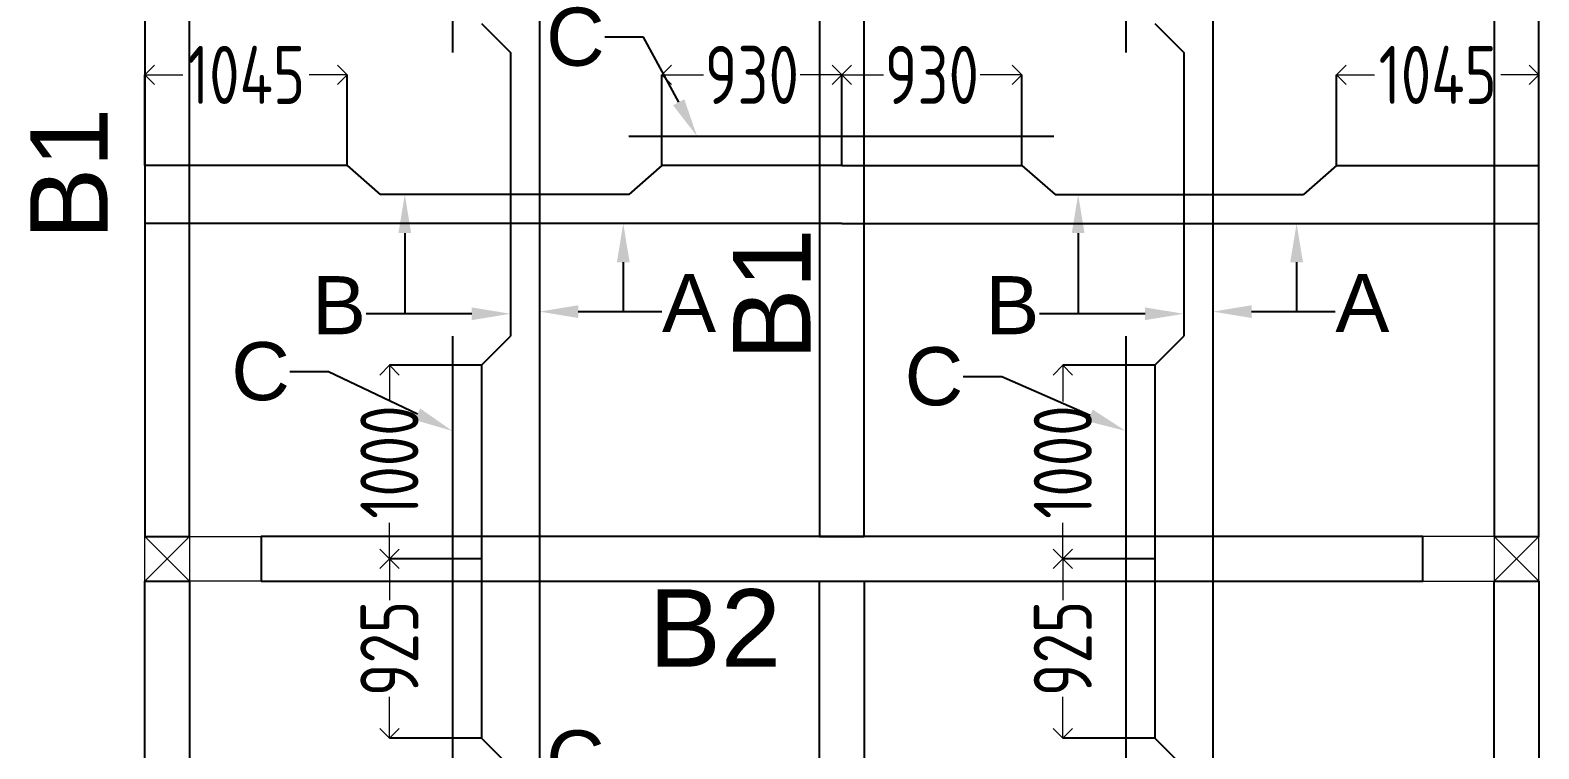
# Model space of a CAD drawing. Header units: inches. Extents: x -605 to 2991212, y -2872845 to 0.
# Drawn here: x 2795425 to 2803218, y -2642373 to -2638662 of the extents above; entities that cross this region are included whole.
import ezdxf
from ezdxf import colors
from ezdxf.entities.mleader import LeaderData, LeaderLine
from ezdxf.enums import TextEntityAlignment as Align
from ezdxf.math import Vec2, Vec3

# ---------------------------------------------------------------- set-up
doc = ezdxf.new("R2010")
doc.units = ezdxf.units.IN
doc.header["$LTSCALE"] = 600
doc.header["$MEASUREMENT"] = 0
doc.layers.add('RC BEAM', color=130, linetype='Continuous')
for name, color, linetype, lineweight in [('rDIMension', 1, 'Continuous', 18), ('rRCC 2', 40, 'Continuous', 15), ('rREINF 1', 1, 'Continuous', 25)]:
    doc.layers.add(name, color=color, linetype=linetype, lineweight=lineweight)
doc.styles.add('DIM', font='geniso.shx', dxfattribs={"width": 0.85})
doc.styles.get("Standard").update_dxf_attribs({"font": 'arial.ttf'})
doc.dimstyles.new('ST-100', dxfattribs={"dimscale": 100, "dimtxt": 2.5, "dimasz": 2, "dimexe": 0.18, "dimexo": 0.0625, "dimgap": 0.2, "dimtad": 0, "dimdec": 0, "dimzin": 0, "dimdsep": 46, "dimtxsty": 'DIM', "dimblk": 'OPEN90', "dimcen": 0.09, "dimclrd": 256, "dimclrt": 7, "dimadec": 0, "dimazin": 0, "dimtfac": 1, "dimtdec": 0, "dimtofl": 0, "dimtmove": 0, "dimatfit": 3, "dimldrblk": 'OPEN90', "dimfxl": 1, "dimtolj": 1, "dimtzin": 0, "dimlwd": -1, "dimarcsym": 0})

# ---------------------------------------------------------------- blocks, each defined once
blk = doc.blocks.new('_Open90')
at = {"color": 0, "linetype": 'ByBlock', "lineweight": -2}
for p, q in [((0, 0), (-1, 0)), ((-0.5, 0.5), (0, 0)), ((0, 0), (-0.5, -0.5))]:
    blk.add_line(p, q, dxfattribs=at)
blk = doc.blocks.new('*D2313')
at = {"layer": 'Defpoints', "color": 0}
for p in [(2796018.1, -2638892.8), (2796018.1, -2639360), (2797062.9, -2639360)]:
    blk.add_point(p, dxfattribs=at)
at = {"layer": 'rDIMension', "color": 0, "linetype": 'ByBlock', "lineweight": -2}
for p, q in [((2796018.1, -2639360), (2796018.1, -2638892.8)), ((2797062.9, -2639360), (2797062.9, -2638892.8))]:
    blk.add_line(p, q, dxfattribs=at)
at = {"layer": 'rDIMension'}
for p, q in [((2796118.1, -2638892.8), (2796214.5, -2638892.8)), ((2796962.9, -2638892.8), (2796866.5, -2638892.8))]:
    blk.add_line(p, q, dxfattribs=at)
at = {"layer": 'rDIMension', "xscale": 100, "yscale": 100, "zscale": 100, "rotation": 180}
blk.add_blockref('_Open90', (2796018.1, -2638892.8), dxfattribs=at)
at = {"layer": 'rDIMension', "xscale": 100, "yscale": 100, "zscale": 100}
blk.add_blockref('_Open90', (2797062.9, -2638892.8), dxfattribs=at)
at = {"layer": 'rDIMension', "color": 7, "insert": (2796540.5, -2638892.8), "char_height": 300, "attachment_point": 5, "style": 'DIM'}
blk.add_mtext('\\A1;1045', dxfattribs=at)
blk = doc.blocks.new('*D2314')
at = {"layer": 'Defpoints', "color": 0}
for p in [(2799618.1, -2638892.8), (2798688.4, -2639360), (2799618.1, -2639360)]:
    blk.add_point(p, dxfattribs=at)
at = {"layer": 'rDIMension', "color": 0, "linetype": 'ByBlock', "lineweight": -2}
for p, q in [((2798688.4, -2639360), (2798688.4, -2638892.8)), ((2799618.1, -2639360), (2799618.1, -2638892.8))]:
    blk.add_line(p, q, dxfattribs=at)
at = {"layer": 'rDIMension'}
for p, q in [((2798788.4, -2638892.8), (2798903.7, -2638892.8)), ((2799518.1, -2638892.8), (2799402.9, -2638892.8))]:
    blk.add_line(p, q, dxfattribs=at)
at = {"layer": 'rDIMension', "xscale": 100, "yscale": 100, "zscale": 100, "rotation": 180}
blk.add_blockref('_Open90', (2798688.4, -2638892.8), dxfattribs=at)
at = {"layer": 'rDIMension', "xscale": 100, "yscale": 100, "zscale": 100}
blk.add_blockref('_Open90', (2799618.1, -2638892.8), dxfattribs=at)
at = {"layer": 'rDIMension', "color": 7, "insert": (2799153.3, -2638892.8), "char_height": 300, "attachment_point": 5, "style": 'DIM'}
blk.add_mtext('\\A1;930', dxfattribs=at)
blk = doc.blocks.new('*D2315')
at = {"layer": 'Defpoints', "color": 0}
for p in [(2803218.2, -2638892.8), (2802173.4, -2639360), (2803218.2, -2639360)]:
    blk.add_point(p, dxfattribs=at)
at = {"layer": 'rDIMension', "color": 0, "linetype": 'ByBlock', "lineweight": -2}
for p, q in [((2802173.4, -2639360), (2802173.4, -2638892.8)), ((2803218.2, -2639360), (2803218.2, -2638892.8))]:
    blk.add_line(p, q, dxfattribs=at)
at = {"layer": 'rDIMension'}
for p, q in [((2802273.4, -2638892.8), (2802369.8, -2638892.8)), ((2803118.2, -2638892.8), (2803021.8, -2638892.8))]:
    blk.add_line(p, q, dxfattribs=at)
at = {"layer": 'rDIMension', "xscale": 100, "yscale": 100, "zscale": 100, "rotation": 180}
blk.add_blockref('_Open90', (2802173.4, -2638892.8), dxfattribs=at)
at = {"layer": 'rDIMension', "xscale": 100, "yscale": 100, "zscale": 100}
blk.add_blockref('_Open90', (2803218.2, -2638892.8), dxfattribs=at)
at = {"layer": 'rDIMension', "color": 7, "insert": (2802695.8, -2638892.8), "char_height": 300, "attachment_point": 5, "style": 'DIM'}
blk.add_mtext('\\A1;1045', dxfattribs=at)
blk = doc.blocks.new('*D2316')
at = {"layer": 'Defpoints', "color": 0}
for p in [(2799618.1, -2638892.8), (2799618.1, -2639360), (2800547.9, -2639360)]:
    blk.add_point(p, dxfattribs=at)
at = {"layer": 'rDIMension', "color": 0, "linetype": 'ByBlock', "lineweight": -2}
for p, q in [((2799618.1, -2639360), (2799618.1, -2638892.8)), ((2800547.9, -2639360), (2800547.9, -2638892.8))]:
    blk.add_line(p, q, dxfattribs=at)
at = {"layer": 'rDIMension'}
for p, q in [((2799718.1, -2638892.8), (2799833.4, -2638892.8)), ((2800447.9, -2638892.8), (2800332.6, -2638892.8))]:
    blk.add_line(p, q, dxfattribs=at)
at = {"layer": 'rDIMension', "xscale": 100, "yscale": 100, "zscale": 100, "rotation": 180}
blk.add_blockref('_Open90', (2799618.1, -2638892.8), dxfattribs=at)
at = {"layer": 'rDIMension', "xscale": 100, "yscale": 100, "zscale": 100}
blk.add_blockref('_Open90', (2800547.9, -2638892.8), dxfattribs=at)
at = {"layer": 'rDIMension', "color": 7, "insert": (2800083, -2638892.8), "char_height": 300, "attachment_point": 5, "style": 'DIM'}
blk.add_mtext('\\A1;930', dxfattribs=at)
blk = doc.blocks.new('*D2383')
at = {"layer": 'Defpoints', "color": 0}
for p in [(2797756, -2640392.6), (2797280.9, -2641392.3), (2797756, -2641392.3)]:
    blk.add_point(p, dxfattribs=at)
at = {"layer": 'rDIMension', "color": 0, "linetype": 'ByBlock', "lineweight": -2}
for p, q in [((2797756, -2640392.6), (2797280.9, -2640392.6)), ((2797756, -2641392.3), (2797280.9, -2641392.3))]:
    blk.add_line(p, q, dxfattribs=at)
at = {"layer": 'rDIMension'}
for p, q in [((2797280.9, -2640492.6), (2797280.9, -2640579.1)), ((2797280.9, -2641292.3), (2797280.9, -2641205.8))]:
    blk.add_line(p, q, dxfattribs=at)
at = {"layer": 'rDIMension', "xscale": 100, "yscale": 100, "zscale": 100}
for p, rotation in [((2797280.9, -2640392.6), 90), ((2797280.9, -2641392.3), 270)]:
    blk.add_blockref('_Open90', p, dxfattribs=dict(at, rotation=rotation))
at = {"layer": 'rDIMension', "color": 7, "insert": (2797280.9, -2640892.4), "char_height": 300, "attachment_point": 5, "rotation": 90, "style": 'DIM'}
blk.add_mtext('\\A1;1000', dxfattribs=at)
blk = doc.blocks.new('*D2385')
at = {"layer": 'Defpoints', "color": 0}
for p in [(2801234.1, -2640392.6), (2800759.1, -2641392.3), (2801234.1, -2641392.3)]:
    blk.add_point(p, dxfattribs=at)
at = {"layer": 'rDIMension', "color": 0, "linetype": 'ByBlock', "lineweight": -2}
for p, q in [((2801234.1, -2640392.6), (2800759.1, -2640392.6)), ((2801234.1, -2641392.3), (2800759.1, -2641392.3))]:
    blk.add_line(p, q, dxfattribs=at)
at = {"layer": 'rDIMension'}
for p, q in [((2800759.1, -2640492.6), (2800759.1, -2640579.1)), ((2800759.1, -2641292.3), (2800759.1, -2641205.8))]:
    blk.add_line(p, q, dxfattribs=at)
at = {"layer": 'rDIMension', "xscale": 100, "yscale": 100, "zscale": 100}
for p, rotation in [((2800759.1, -2640392.6), 90), ((2800759.1, -2641392.3), 270)]:
    blk.add_blockref('_Open90', p, dxfattribs=dict(at, rotation=rotation))
at = {"layer": 'rDIMension', "color": 7, "insert": (2800759.1, -2640892.4), "char_height": 300, "attachment_point": 5, "rotation": 90, "style": 'DIM'}
blk.add_mtext('\\A1;1000', dxfattribs=at)
blk = doc.blocks.new('*D2386')
at = {"layer": 'Defpoints', "color": 0}
for p in [(2797280.9, -2641392.3), (2797756, -2641392.3), (2797756, -2642317.6)]:
    blk.add_point(p, dxfattribs=at)
at = {"layer": 'rDIMension', "color": 0, "linetype": 'ByBlock', "lineweight": -2}
for p, q in [((2797756, -2641392.3), (2797280.9, -2641392.3)), ((2797756, -2642317.6), (2797280.9, -2642317.6))]:
    blk.add_line(p, q, dxfattribs=at)
at = {"layer": 'rDIMension'}
for p, q in [((2797280.9, -2641492.3), (2797280.9, -2641605.5)), ((2797280.9, -2642217.6), (2797280.9, -2642104.5))]:
    blk.add_line(p, q, dxfattribs=at)
at = {"layer": 'rDIMension', "xscale": 100, "yscale": 100, "zscale": 100}
for p, rotation in [((2797280.9, -2641392.3), 90), ((2797280.9, -2642317.6), 270)]:
    blk.add_blockref('_Open90', p, dxfattribs=dict(at, rotation=rotation))
at = {"layer": 'rDIMension', "color": 7, "insert": (2797280.9, -2641855), "char_height": 300, "attachment_point": 5, "rotation": 90, "style": 'DIM'}
blk.add_mtext('\\A1;925', dxfattribs=at)
blk = doc.blocks.new('*D2388')
at = {"layer": 'Defpoints', "color": 0}
for p in [(2800759.1, -2641392.3), (2801234.1, -2641392.3), (2801234.1, -2642317.6)]:
    blk.add_point(p, dxfattribs=at)
at = {"layer": 'rDIMension', "color": 0, "linetype": 'ByBlock', "lineweight": -2}
for p, q in [((2801234.1, -2641392.3), (2800759.1, -2641392.3)), ((2801234.1, -2642317.6), (2800759.1, -2642317.6))]:
    blk.add_line(p, q, dxfattribs=at)
at = {"layer": 'rDIMension'}
for p, q in [((2800759.1, -2641492.3), (2800759.1, -2641605.5)), ((2800759.1, -2642217.6), (2800759.1, -2642104.5))]:
    blk.add_line(p, q, dxfattribs=at)
at = {"layer": 'rDIMension', "xscale": 100, "yscale": 100, "zscale": 100}
for p, rotation in [((2800759.1, -2641392.3), 90), ((2800759.1, -2642317.6), 270)]:
    blk.add_blockref('_Open90', p, dxfattribs=dict(at, rotation=rotation))
at = {"layer": 'rDIMension', "color": 7, "insert": (2800759.1, -2641855), "char_height": 300, "attachment_point": 5, "rotation": 90, "style": 'DIM'}
blk.add_mtext('\\A1;925', dxfattribs=at)

msp = doc.modelspace()

# ---------------------------------------------------------------- linework, layer by layer
at = {"layer": 'RC BEAM', "color": 1}
for points in [[(2797606, -2636588.3), (2797606, -2638777.2)], [(2801084.1, -2636588.3), (2801084.1, -2638777.2)], [(2798056, -2637627.8), (2798056, -2641392.3)], [(2801534.1, -2637627.8), (2801534.1, -2641392.3)], [(2797756, -2638627.4), (2797906, -2638777.2)], [(2801234.1, -2638627.4), (2801384.1, -2638777.2)], [(2797906, -2638777.2), (2797906, -2640242.8)], [(2801384.1, -2638777.2), (2801384.1, -2640242.8)], [(2800712.7, -2639210), (2798517.3, -2639210)], [(2797062.9, -2639360), (2796018.1, -2639360)], [(2797062.9, -2639360), (2797233, -2639510)], [(2798688.4, -2639360), (2798517.3, -2639510)], [(2799618.1, -2639360), (2798688.4, -2639360)], [(2799618.1, -2639360), (2800547.9, -2639360)], [(2800547.9, -2639360), (2800719, -2639510)], [(2802173.4, -2639360), (2802003.3, -2639510)], [(2802173.4, -2639360), (2803218.2, -2639360)], [(2798517.3, -2639510), (2797233, -2639510)], [(2800719, -2639510), (2802003.3, -2639510)], [(2799618.1, -2639660), (2796018.1, -2639660)], [(2799618.1, -2639660), (2803218.2, -2639660)], [(2797606, -2640242.8), (2797606, -2642467.7)], [(2797756, -2640392.6), (2797906, -2640242.8)], [(2801084.1, -2640242.8), (2801084.1, -2642467.7)], [(2801234.1, -2640392.6), (2801384.1, -2640242.8)], [(2797756, -2640392.6), (2797756, -2641392.3)], [(2801234.1, -2640392.6), (2801234.1, -2641392.3)], [(2797756, -2641392.3), (2797756, -2642317.6)], [(2798056, -2641392.3), (2798056, -2645093.8)], [(2801234.1, -2641392.3), (2801234.1, -2642317.6)], [(2801534.1, -2641392.3), (2801534.1, -2645093.8)], [(2797756, -2642317.6), (2797906, -2642467.7)], [(2801234.1, -2642317.6), (2801384.1, -2642467.7)]]:
    msp.add_lwpolyline(points, dxfattribs=at)
at = {"layer": 'RC BEAM'}
for points in [[(2796018.1, -2641277.3), (2796248.1, -2641277.3), (2796248.1, -2637742.8), (2796018.1, -2637742.8)], [(2799503.1, -2641277.3), (2799733.1, -2641277.3), (2799733.1, -2637742.8), (2799503.1, -2637742.8)], [(2802988.2, -2641277.3), (2803218.2, -2641277.3), (2803218.2, -2637742.8), (2802988.2, -2637742.8)], [(2796618.1, -2641507.3), (2802618.2, -2641507.3), (2802618.2, -2641277.3), (2796618.1, -2641277.3)], [(2796248.1, -2644978.8), (2796018.1, -2644978.8), (2796018.1, -2641507.3), (2796248.1, -2641507.3)], [(2799733.1, -2644978.8), (2799503.1, -2644978.8), (2799503.1, -2641507.3), (2799733.1, -2641507.3)], [(2803218.2, -2644978.8), (2802988.2, -2644978.8), (2802988.2, -2641507.3), (2803218.2, -2641507.3)]]:
    msp.add_lwpolyline(points, close=True, dxfattribs=at)
at = {"layer": 'rRCC 2', "color": 6}
for p, q in [((2796018.1, -2641277.3), (2796248.1, -2641507.3)), ((2796018.1, -2641507.3), (2796248.1, -2641277.3)), ((2803218.2, -2641277.3), (2802988.2, -2641507.3)), ((2803218.2, -2641507.3), (2802988.2, -2641277.3))]:
    msp.add_line(p, q, dxfattribs=at)
for points in [[(2796018.1, -2641507.3), (2796018.1, -2641277.3), (2796618.1, -2641277.3), (2796618.1, -2641507.3)], [(2796018.1, -2641277.3), (2796248.1, -2641277.3), (2796248.1, -2641507.3), (2796018.1, -2641507.3)], [(2803218.2, -2641507.3), (2803218.2, -2641277.3), (2802618.2, -2641277.3), (2802618.2, -2641507.3)], [(2803218.2, -2641277.3), (2802988.2, -2641277.3), (2802988.2, -2641507.3), (2803218.2, -2641507.3)]]:
    msp.add_lwpolyline(points, close=True, dxfattribs=at)

# ---------------------------------------------------------------- texts
at = {"layer": 'rRCC 2'}
for p in [(2795625.3, -2639403), (2799256.1, -2640026.4)]:
    msp.add_text('B1', height=400, rotation=90, dxfattribs=at).set_placement(p, align=Align.MIDDLE_CENTER)
msp.add_text('B2', height=400, dxfattribs=at).set_placement((2798961.8, -2641748.9), align=Align.MIDDLE_CENTER)

# ---------------------------------------------------------------- dimensions: what is measured, and where the dimension line sits
at = {"layer": 'rDIMension', "color": 1, "linetype": 'ByBlock'}
for base, p1, p2, picture, middle in [((2796018.1, -2638892.8), (2797062.9, -2639360), (2796018.1, -2639360), '*D2313', (2796540.5, -2638892.8)), ((2799618.1, -2638892.8), (2798688.4, -2639360), (2799618.1, -2639360), '*D2314', (2799153.3, -2638892.8))]:
    dim = msp.add_linear_dim(base=base, p1=p1, p2=p2, dimstyle='ST-100', override={"dimtxt": 3, "dimasz": 1, "dimexe": 0, "dimexo": 0, "dimblk": 'Open90', "dimtmove": 1, "dimfxl": 1.25, "dimtfillclr": 256, "dimarcsym": 2}, dxfattribs=at)
    dim.commit()
    dim.dimension.update_dxf_attribs({"geometry": picture, "text_midpoint": middle})
for base, p1, p2, angle, picture, middle in [((2799618.1, -2638892.8), (2800547.9, -2639360), (2799618.1, -2639360), 180, '*D2316', (2800083, -2638892.8)), ((2803218.2, -2638892.8), (2802173.4, -2639360), (2803218.2, -2639360), 180, '*D2315', (2802695.8, -2638892.8)), ((2797280.9, -2641392.3), (2797756, -2640392.6), (2797756, -2641392.3), 90, '*D2383', (2797280.9, -2640892.4)), ((2800759.1, -2641392.3), (2801234.1, -2640392.6), (2801234.1, -2641392.3), 90, '*D2385', (2800759.1, -2640892.4)), ((2797280.9, -2641392.3), (2797756, -2642317.6), (2797756, -2641392.3), 90, '*D2386', (2797280.9, -2641855)), ((2800759.1, -2641392.3), (2801234.1, -2642317.6), (2801234.1, -2641392.3), 90, '*D2388', (2800759.1, -2641855))]:
    dim = msp.add_linear_dim(base=base, p1=p1, p2=p2, angle=angle, dimstyle='ST-100', override={"dimtxt": 3, "dimasz": 1, "dimexe": 0, "dimexo": 0, "dimblk": 'Open90', "dimtmove": 1, "dimfxl": 1.25, "dimtfillclr": 256, "dimarcsym": 2}, dxfattribs=at)
    dim.commit()
    dim.dimension.update_dxf_attribs({"geometry": picture, "text_midpoint": middle})

# ---------------------------------------------------------------- leaders
at = {"layer": 'rREINF 1', "color": 3, "linetype": 'ByBlock'}
ml = msp.add_multileader_mtext('Standard', dxfattribs=at)
ml.set_content('C', color=3)
ml.set_leader_properties()
ml.build(insert=Vec2(0, 0))
ml.multileader.update_dxf_attribs({"text_top_attachment_type": 0, "text_bottom_attachment_type": 0, "dogleg_length": 200, "arrow_head_size": 200})
ctx = ml.context
ctx.base_point, ctx.char_height, ctx.arrow_head_size, ctx.landing_gap_size, ctx.plane_origin = Vec3(2798127.6, -2638697.8), 300, 200, 0.09, Vec3(2798449, -2639697.9)
ctx.text_align_type = 2
notes = []
notes.append((ctx, [(1, (1, 1, 0), (2798593, -2638697.8), (-1, 0), 200, [(0, [(2798870.4, -2639210)], 256, [])])]))
ctx.mtext.insert, ctx.mtext.alignment, ctx.mtext.flow_direction = Vec3(2798392.9, -2638545.3), 3, 5
ml = msp.add_multileader_mtext('Standard', dxfattribs=at)
ml.set_content('B', color=3)
ml.set_leader_properties()
ml.build(insert=Vec2(0, 0))
ml.multileader.update_dxf_attribs({"text_top_attachment_type": 0, "text_bottom_attachment_type": 0, "dogleg_length": 200, "arrow_head_size": 200})
ctx = ml.context
ctx.base_point, ctx.char_height, ctx.arrow_head_size, ctx.landing_gap_size, ctx.plane_origin = Vec3(2796933.6, -2640126.4), 300, 200, 0.09, Vec3(2797394.5, -2639533.2)
ctx.text_align_type = 2
notes.append((ctx, [(0, (1, 1, 0), (2797360.4, -2640126.4), (-1, 0), 200, [(0, [(2797360.4, -2639510)], 256, [])])]))
ctx.mtext.insert, ctx.mtext.alignment, ctx.mtext.flow_direction = Vec3(2797160.3, -2639932), 3, 5
ml = msp.add_multileader_mtext('Standard', dxfattribs=at)
ml.set_content('B', color=3)
ml.set_leader_properties()
ml.build(insert=Vec2(0, 0))
ml.multileader.update_dxf_attribs({"text_top_attachment_type": 0, "text_bottom_attachment_type": 0, "dogleg_length": 200, "arrow_head_size": 200})
ctx = ml.context
ctx.base_point, ctx.char_height, ctx.arrow_head_size, ctx.landing_gap_size, ctx.plane_origin = Vec3(2800411.8, -2640126.4), 300, 200, 0.09, Vec3(2800872.6, -2639533.2)
ctx.text_align_type = 2
notes.append((ctx, [(0, (1, 1, 0), (2800838.5, -2640126.4), (-1, 0), 200, [(0, [(2800838.5, -2639510)], 256, [])])]))
ctx.mtext.insert, ctx.mtext.alignment, ctx.mtext.flow_direction = Vec3(2800638.4, -2639932), 3, 5
ml = msp.add_multileader_mtext('Standard', dxfattribs=at)
ml.set_content('A', color=3)
ml.set_leader_properties()
ml.build(insert=Vec2(0, 0))
ml.multileader.update_dxf_attribs({"text_top_attachment_type": 0, "text_bottom_attachment_type": 0, "dogleg_length": 200, "arrow_head_size": 200})
ctx = ml.context
ctx.base_point, ctx.char_height, ctx.arrow_head_size, ctx.landing_gap_size, ctx.plane_origin = Vec3(2798688.8, -2640115.2), 300, 200, 0.09, Vec3(2798642.2, -2639522)
notes.append((ctx, [(0, (1, 1, 0), (2798488.8, -2640115.2), (1, 0), 200, [(0, [(2798488.8, -2639660)], 256, [])])]))
ctx.mtext.insert, ctx.mtext.flow_direction = Vec3(2798688.9, -2639920.8), 5
ml = msp.add_multileader_mtext('Standard', dxfattribs=at)
ml.set_content('A', color=3)
ml.set_leader_properties()
ml.build(insert=Vec2(0, 0))
ml.multileader.update_dxf_attribs({"text_top_attachment_type": 0, "text_bottom_attachment_type": 0, "dogleg_length": 200, "arrow_head_size": 200})
ctx = ml.context
ctx.base_point, ctx.char_height, ctx.arrow_head_size, ctx.landing_gap_size, ctx.plane_origin = Vec3(2802166.9, -2640115.2), 300, 200, 0.09, Vec3(2802120.3, -2639522)
notes.append((ctx, [(0, (1, 1, 0), (2801966.9, -2640115.2), (1, 0), 200, [(0, [(2801966.9, -2639660)], 256, [])])]))
ctx.mtext.insert, ctx.mtext.flow_direction = Vec3(2802167, -2639920.8), 5
ml = msp.add_multileader_mtext('Standard', dxfattribs=at)
ml.set_content('', color=3)
ml.set_leader_properties()
ml.build(insert=Vec2(0, 0))
ml.multileader.update_dxf_attribs({"text_top_attachment_type": 0, "text_bottom_attachment_type": 0, "dogleg_length": 200, "arrow_head_size": 200})
ctx = ml.context
ctx.base_point, ctx.char_height, ctx.arrow_head_size, ctx.landing_gap_size, ctx.plane_origin = Vec3(2797160.2, -2640126.4), 300, 200, 0.09, Vec3(2797963.7, -2640126.4)
ctx.text_align_type = 2
notes.append((ctx, [(0, (1, 1, 0), (2797360.4, -2640126.4), (-1, 0), 200, [(0, [(2797906, -2640126.4)], 256, [])])]))
ctx.mtext.insert, ctx.mtext.alignment, ctx.mtext.flow_direction = Vec3(2797160.3, -2639976.4), 3, 5
ml = msp.add_multileader_mtext('Standard', dxfattribs=at)
ml.set_content('', color=3)
ml.set_leader_properties()
ml.build(insert=Vec2(0, 0))
ml.multileader.update_dxf_attribs({"text_top_attachment_type": 0, "text_bottom_attachment_type": 0, "dogleg_length": 200, "arrow_head_size": 200})
ctx = ml.context
ctx.base_point, ctx.char_height, ctx.arrow_head_size, ctx.landing_gap_size, ctx.plane_origin = Vec3(2798688.8, -2640115.2), 300, 200, 0.09, Vec3(2798072.9, -2640115.2)
notes.append((ctx, [(0, (1, 1, 0), (2798488.8, -2640115.2), (1, 0), 200, [(0, [(2798056, -2640115.2)], 256, [])])]))
ctx.mtext.insert, ctx.mtext.flow_direction = Vec3(2798688.9, -2639965.2), 5
ml = msp.add_multileader_mtext('Standard', dxfattribs=at)
ml.set_content('', color=3)
ml.set_leader_properties()
ml.build(insert=Vec2(0, 0))
ml.multileader.update_dxf_attribs({"text_top_attachment_type": 0, "text_bottom_attachment_type": 0, "dogleg_length": 200, "arrow_head_size": 200})
ctx = ml.context
ctx.base_point, ctx.char_height, ctx.arrow_head_size, ctx.landing_gap_size, ctx.plane_origin = Vec3(2800638.3, -2640126.4), 300, 200, 0.09, Vec3(2801441.8, -2640126.4)
ctx.text_align_type = 2
notes.append((ctx, [(0, (1, 1, 0), (2800838.5, -2640126.4), (-1, 0), 200, [(0, [(2801384.1, -2640126.4)], 256, [])])]))
ctx.mtext.insert, ctx.mtext.alignment, ctx.mtext.flow_direction = Vec3(2800638.4, -2639976.4), 3, 5
ml = msp.add_multileader_mtext('Standard', dxfattribs=at)
ml.set_content('', color=3)
ml.set_leader_properties()
ml.build(insert=Vec2(0, 0))
ml.multileader.update_dxf_attribs({"text_top_attachment_type": 0, "text_bottom_attachment_type": 0, "dogleg_length": 200, "arrow_head_size": 200})
ctx = ml.context
ctx.base_point, ctx.char_height, ctx.arrow_head_size, ctx.landing_gap_size, ctx.plane_origin = Vec3(2802166.9, -2640115.2), 300, 200, 0.09, Vec3(2801551.1, -2640115.2)
notes.append((ctx, [(0, (1, 1, 0), (2801966.9, -2640115.2), (1, 0), 200, [(0, [(2801534.1, -2640115.2)], 256, [])])]))
ctx.mtext.insert, ctx.mtext.flow_direction = Vec3(2802167, -2639965.2), 5
ml = msp.add_multileader_mtext('Standard', dxfattribs=at)
ml.set_content('C', color=3)
ml.set_leader_properties()
ml.build(insert=Vec2(0, 0))
ml.multileader.update_dxf_attribs({"text_top_attachment_type": 0, "text_bottom_attachment_type": 0, "dogleg_length": 200, "arrow_head_size": 200})
ctx = ml.context
ctx.base_point, ctx.char_height, ctx.arrow_head_size, ctx.landing_gap_size, ctx.plane_origin = Vec3(2796501.5, -2640425.4), 300, 200, 0.09, Vec3(2797184.6, -2640982.2)
ctx.text_align_type = 2
notes.append((ctx, [(1, (1, 1, 0), (2796966.9, -2640425.4), (-1, 0), 200, [(0, [(2797606, -2640731.6)], 256, [])])]))
ctx.mtext.insert, ctx.mtext.alignment, ctx.mtext.flow_direction = Vec3(2796766.8, -2640272.8), 3, 5
ml = msp.add_multileader_mtext('Standard', dxfattribs=at)
ml.set_content('C', color=3)
ml.set_leader_properties()
ml.build(insert=Vec2(0, 0))
ml.multileader.update_dxf_attribs({"text_top_attachment_type": 0, "text_bottom_attachment_type": 0, "dogleg_length": 200, "arrow_head_size": 200})
ctx = ml.context
ctx.base_point, ctx.char_height, ctx.arrow_head_size, ctx.landing_gap_size, ctx.plane_origin = Vec3(2799979.6, -2640451.6), 300, 200, 0.09, Vec3(2800662.7, -2640982.2)
ctx.text_align_type = 2
notes.append((ctx, [(1, (1, 1, 0), (2800445, -2640451.6), (-1, 0), 200, [(0, [(2801084.1, -2640731.6)], 256, [])])]))
ctx.mtext.insert, ctx.mtext.alignment, ctx.mtext.flow_direction = Vec3(2800244.9, -2640299.1), 3, 5
ml = msp.add_multileader_mtext('Standard', dxfattribs=at)
ml.set_content('C', color=3)
ml.set_leader_properties()
ml.build(insert=Vec2(0, 0))
ml.multileader.update_dxf_attribs({"text_top_attachment_type": 0, "text_bottom_attachment_type": 0, "dogleg_length": 200, "arrow_head_size": 200})
ctx = ml.context
ctx.base_point, ctx.char_height, ctx.arrow_head_size, ctx.landing_gap_size, ctx.plane_origin = Vec3(2798127.6, -2642430.8), 300, 200, 0.09, Vec3(2798449, -2643430.9)
ctx.text_align_type = 2
notes.append((ctx, [(1, (1, 1, 0), (2798593, -2642430.8), (-1, 0), 200, [(0, [(2798870.4, -2642943)], 256, [])])]))
ctx.mtext.insert, ctx.mtext.alignment, ctx.mtext.flow_direction = Vec3(2798392.9, -2642278.3), 3, 5
for ctx, leaders in notes:
    for number, flags, end, landing, length, lines in leaders:
        leader = LeaderData()
        leader.index, (leader.has_last_leader_line, leader.has_dogleg_vector, leader.attachment_direction) = number, flags
        leader.last_leader_point, leader.dogleg_vector, leader.dogleg_length = Vec3(end), Vec3(landing), length
        for number, points, colour, breaks in lines:
            line = LeaderLine()
            line.index, line.vertices, line.color, line.breaks = number, Vec3.list(points), colors.encode_raw_color(colour), breaks
            leader.lines.append(line)
        ctx.leaders.append(leader)

doc.saveas('drawing.dxf')
